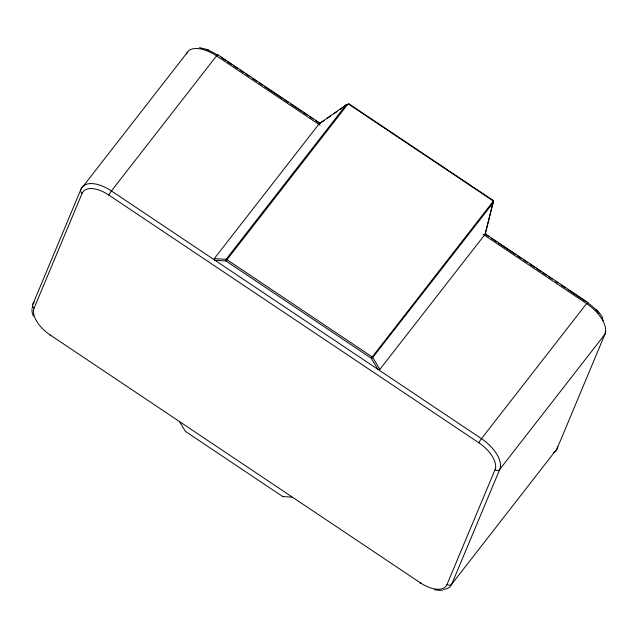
<?xml version="1.0" encoding="UTF-8"?>
<svg xmlns="http://www.w3.org/2000/svg" width="638" height="638" viewBox="0 0 638 638"><rect width="100%" height="100%" fill="white"/><g stroke="black" fill="none" stroke-linecap="round" stroke-linejoin="round"><path stroke-width="0.96" d="M484.968 234.353L493.15 202.788L372.72 357.503A1.18 0.614 -30.9 0 1 371.244 358.245L492.536 202.158A1.18 0.606 37.9 0 1 493.15 202.788L493.214 203.099A1.18 0.59 0.1 0 0 492.536 202.158L492.927 200.26A1.18 0.933 77.2 0 1 493.23 201.433L485.374 233.907L379.841 369.402L379.036 369.514A1.507 0.805 6 0 1 378.757 369.554L377.848 369.274L371.244 358.245L225.98 260.998L215.054 260.296L214.52 259.602A1.507 0.853 54.8 0 1 214.44 259.299L214.296 258.573L319.59 123.27L324.303 120.534M348.252 104.297A1.18 0.79 -19.4 0 1 349.361 104.146L348.874 104.401M443.649 589.376A29.492 15.145 37.9 0 0 451.8 584.057L499.801 469.313A29.492 15.145 37.9 0 0 481.459 438.673L111.411 190.937A29.492 15.145 37.9 0 0 81.074 188.984A3.541 3.007 22.7 0 0 82.119 193.338L34.125 308.082A3.541 3.007 22.7 0 1 33.064 303.728L81.066 188.984L186.2 53.919A3.541 3.007 22.7 0 1 187.381 53.042M34.125 308.09A25.951 13.326 37.9 0 0 50.266 335.046L420.306 582.781A25.951 13.326 37.9 0 0 447.007 584.496L495.016 469.751A25.951 13.326 37.9 0 0 478.867 442.796L108.827 195.053A25.951 13.326 37.9 0 0 82.127 193.338M34.292 302.157L33.064 303.728A29.492 15.145 37.9 0 0 32.347 307.915M327.469 118.293L330.644 116.06M333.81 113.819L336.976 111.586M340.15 109.345L346.49 104.871A1.18 0.439 72.8 0 1 347.271 104.911L347.375 104.871M319.423 123.525L346.514 104.616A1.18 0.606 37.9 0 1 347.271 104.911L226.004 260.942A1.18 0.805 -86.3 0 1 226.083 259.331L346.394 104.52M442.676 590.182L438.785 590.373L434.486 589.727M214.296 258.573L226.083 259.331A1.18 0.606 37.9 0 1 226.841 259.626L372.106 356.873A1.18 0.606 37.9 0 1 372.72 357.503L379.841 369.402M291.933 497.146L282.738 496.555L185.762 431.631A1.18 0.606 37.9 0 1 185.148 431.001L179.358 421.335M199.479 47.627L208.674 49.9M349.361 104.146L492.927 200.26M217.821 54.732L320.244 123.301M485.446 233.899L587.869 302.468M221.003 57.42L225.972 60.746M227.622 61.854L231.761 64.621M233.42 65.73L237.559 68.505M240.04 70.164L243.349 72.381M245.837 74.04L249.147 76.257M252.457 78.474L256.596 81.249M259.084 82.908L262.393 85.125M264.874 86.792L282.259 98.427M283.918 99.536L288.057 102.311M290.537 103.97L301.303 111.179M302.954 112.288L307.093 115.055M309.582 116.714L312.891 118.931M315.371 120.598L318.689 122.815M485.909 234.768L488.397 236.427M491.707 238.644L496.675 241.969M498.326 243.078L515.711 254.721M517.37 255.822L521.509 258.597M523.16 259.706L527.299 262.473M529.787 264.14L534.756 267.466M536.406 268.574L540.545 271.341M542.204 272.45L546.343 275.225M548.824 276.884L552.141 279.101M555.451 281.318L557.931 282.985M561.241 285.202L565.38 287.969M567.868 289.636L585.253 301.272M320.021 125.152L216.545 55.873A29.492 15.145 37.9 0 0 186.208 53.927M483.11 234.337L586.585 303.608A29.492 15.145 37.9 0 1 604.928 334.248L556.934 449L451.8 584.065A3.541 3.007 22.7 0 1 447.015 584.504M596.115 309.302L599.505 313.17M599.848 313.585L602.695 317.724M33.24 316.081L32.107 312.141L31.94 308.848M283.097 496.579A1.18 0.606 37.9 0 1 282.339 496.284M348.189 104.329A1.18 0.439 72.3 0 1 348.978 104.369L492.544 200.484A1.18 0.59 0.7 0 1 493.23 201.433M207.031 49.955A25.951 13.326 37.9 0 1 217.686 55.203A3.541 0.423 -56.2 0 0 216.545 55.873L111.411 190.937A3.541 0.423 -56.2 0 0 108.827 195.053M587.789 302.787A3.541 0.423 -56.2 0 0 586.585 303.608L481.459 438.673A3.541 0.423 -56.2 0 0 478.867 442.788M587.734 302.938A25.951 13.326 37.9 0 1 599.178 313.593M601.953 317.86A25.951 13.326 37.9 0 1 603.293 320.699M605.175 331.361A3.541 3.007 22.7 0 1 604.936 334.256L499.801 469.313A3.541 3.007 22.7 0 1 495.016 469.751M557.301 446.417A3.541 3.007 22.7 0 1 556.934 449A29.492 15.145 37.9 0 1 553.393 452.932M420.817 582.869A3.541 0.423 -56.2 0 1 420.306 582.781M50.633 335.285A3.541 0.423 -56.2 0 1 50.266 335.046"/></g></svg>
